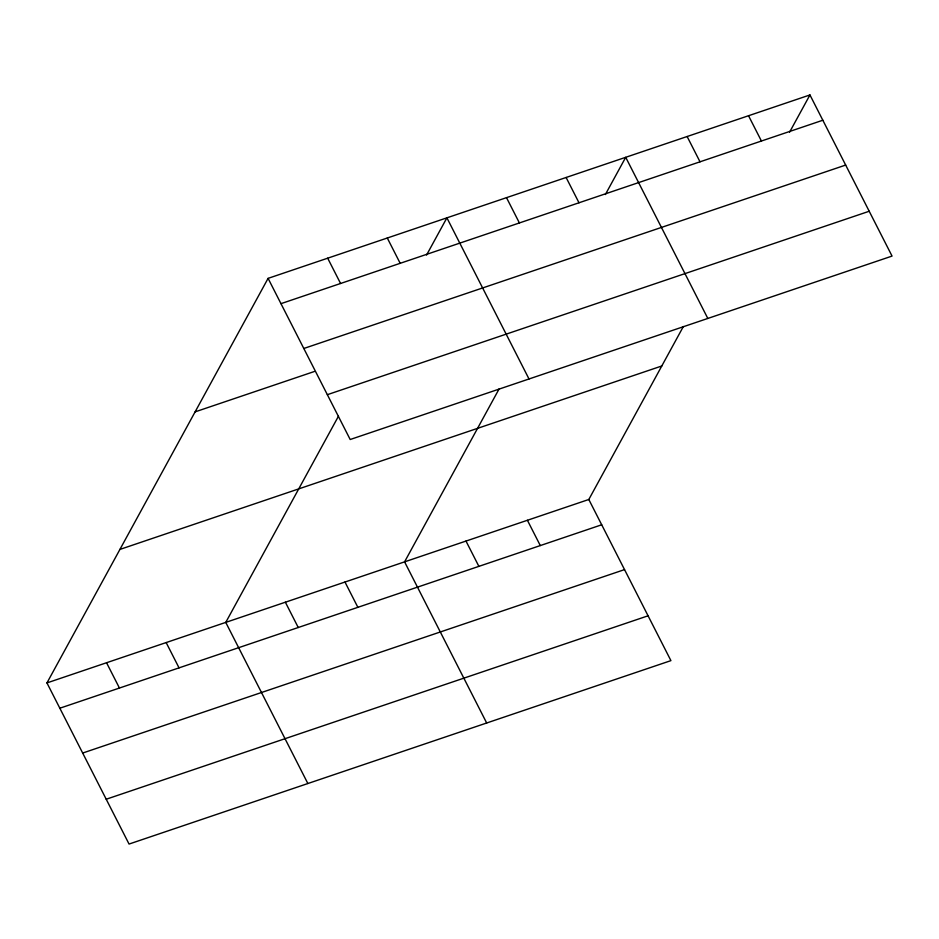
<?xml version="1.0" encoding="UTF-8"?>
<svg xmlns="http://www.w3.org/2000/svg" width="939" height="939" viewBox="0 0 939 939"><rect width="100%" height="100%" fill="white"/><g stroke="black" fill="none" stroke-linecap="round" stroke-linejoin="round"><path stroke-width="1.41" d="M683.369 326.502L588.812 499.489L670.916 660.633L129.054 844.055L46.95 682.923L268.085 278.367L809.946 94.945L892.05 256.077L350.188 439.511L268.085 278.367M338.416 416.294L225.759 622.393L307.863 783.525M426.552 255.068L446.905 217.836L529.009 378.98M499.137 388.875L404.58 561.851L486.684 722.995M605.362 194.537L625.714 157.306L707.818 318.45M789.593 132.164L809.946 94.945M280.972 303.661L822.834 120.239M303.813 348.486L845.675 165.064M195.112 411.869L314.319 371.515M327.347 394.685L869.209 211.252M119.922 549.421L661.784 365.987M46.95 682.923L588.812 499.489M59.838 708.217L601.699 524.784M82.679 753.043L624.541 569.609M106.213 799.23L648.074 615.796M748.536 115.732L761.423 141.026M687.125 136.519L700.013 161.813M566.111 177.483L578.999 202.777M506.508 197.66L519.396 222.954M387.291 238.013L400.178 263.307M527.401 520.276L540.289 545.571M327.688 258.19L340.575 283.484M465.99 541.064L478.878 566.358M344.977 582.039L357.865 607.322M285.362 602.216L298.25 627.51M166.156 642.569L179.044 667.864M106.553 662.746L119.441 688.041"/></g></svg>
